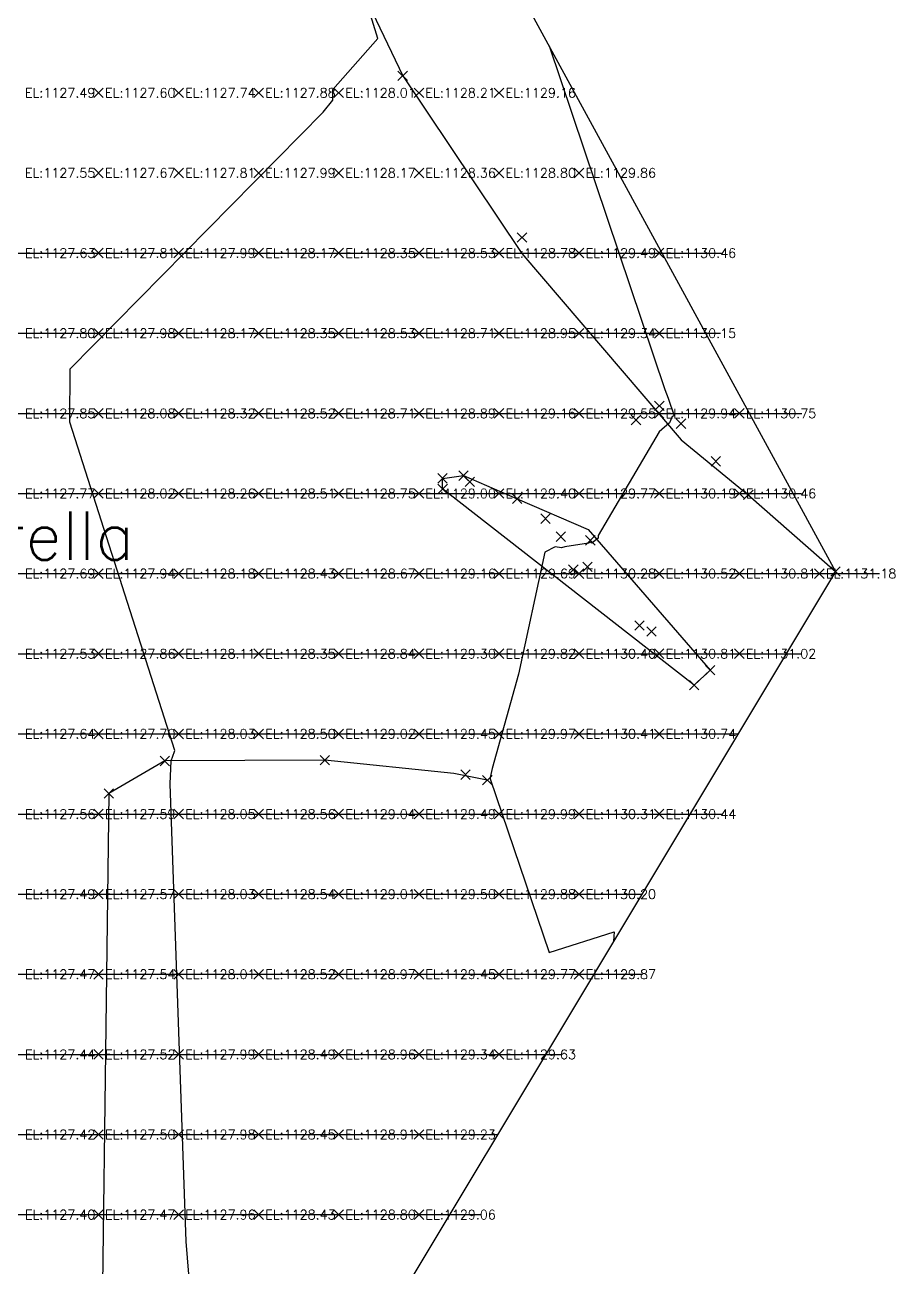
# Model space of a CAD drawing. Header units: metres. Extents: x -212 to 353974, y -37 to 356021.
# Drawn here: x 353818.41 to 353851, y 355941.08 to 355987.59 of the extents above; entities that cross this region are included whole.
import ezdxf
from ezdxf import colors
from ezdxf.entities.mleader import LeaderData, LeaderLine
from ezdxf.math import Vec2, Vec3

# ---------------------------------------------------------------- set-up
doc = ezdxf.new("R2010")
doc.units = ezdxf.units.M
for name, color, linetype in [('C-TINN-BNDY', 110, 'Continuous'), ('C-TOPO-MAJR', 9, 'Continuous'), ('C-TOPO-MINR', 8, 'Continuous'), ('C-TOPO-TEXT', 7, 'Continuous'), ('Survey.td2', 7, 'Continuous'), ('V-NODE', 1, 'Continuous')]:
    doc.layers.add(name, color=color, linetype=linetype)
doc.styles.get("Standard").update_dxf_attribs({"font": 'simplex.shx'})

# ---------------------------------------------------------------- blocks, each defined once
blk = doc.blocks.new('*U1')
at = {"color": 0, "linetype": 'ByBlock', "lineweight": -2, "transparency": 16777216}
for p, q in [((-0.71, -0.71), (0.71, 0.71)), ((-0.71, 0.71), (0.71, -0.71))]:
    blk.add_line(p, q, dxfattribs=at)
blk = doc.blocks.new('*U80', base_point=(353821.5507, 355958.8195, 1127.6054))
at = {"layer": 'V-NODE', "lineweight": -2, "xscale": 0.25, "yscale": 0.25, "zscale": 0.25}
blk.add_blockref('*U1', (353821.5507, 355958.8195, 1127.6054), dxfattribs=at)
blk = doc.blocks.new('*U81', base_point=(353823.6517, 355960.0365, 1127.9591))
at = {"layer": 'V-NODE', "lineweight": -2, "xscale": 0.25, "yscale": 0.25, "zscale": 0.25}
blk.add_blockref('*U1', (353823.6517, 355960.0365, 1127.9591), dxfattribs=at)
blk = doc.blocks.new('*U82', base_point=(353829.6462, 355960.0625, 1128.9921))
at = {"layer": 'V-NODE', "lineweight": -2, "xscale": 0.25, "yscale": 0.25, "zscale": 0.25}
blk.add_blockref('*U1', (353829.6462, 355960.0625, 1128.9921), dxfattribs=at)
blk = doc.blocks.new('*U83', base_point=(353834.915, 355959.5247, 1129.7697))
at = {"layer": 'V-NODE', "lineweight": -2, "xscale": 0.25, "yscale": 0.25, "zscale": 0.25}
blk.add_blockref('*U1', (353834.915, 355959.5247, 1129.7697), dxfattribs=at)
blk = doc.blocks.new('*U84', base_point=(353835.7277, 355959.3148, 1129.9861))
at = {"layer": 'V-NODE', "lineweight": -2, "xscale": 0.25, "yscale": 0.25, "zscale": 0.25}
blk.add_blockref('*U1', (353835.7277, 355959.3148, 1129.9861), dxfattribs=at)
blk = doc.blocks.new('*U85', base_point=(353843.476, 355962.872, 1130.947))
at = {"layer": 'V-NODE', "lineweight": -2, "xscale": 0.25, "yscale": 0.25, "zscale": 0.25}
blk.add_blockref('*U1', (353843.476, 355962.872, 1130.947), dxfattribs=at)
blk = doc.blocks.new('*U86', base_point=(353844.0718, 355963.4343, 1131.1225))
at = {"layer": 'V-NODE', "lineweight": -2, "xscale": 0.25, "yscale": 0.25, "zscale": 0.25}
blk.add_blockref('*U1', (353844.0718, 355963.4343, 1131.1225), dxfattribs=at)
blk = doc.blocks.new('*U87', base_point=(353841.8761, 355964.882, 1130.602))
at = {"layer": 'V-NODE', "lineweight": -2, "xscale": 0.25, "yscale": 0.25, "zscale": 0.25}
blk.add_blockref('*U1', (353841.8761, 355964.882, 1130.602), dxfattribs=at)
blk = doc.blocks.new('*U88', base_point=(353841.4317, 355965.1086, 1130.7442))
at = {"layer": 'V-NODE', "lineweight": -2, "xscale": 0.25, "yscale": 0.25, "zscale": 0.25}
blk.add_blockref('*U1', (353841.4317, 355965.1086, 1130.7442), dxfattribs=at)
blk = doc.blocks.new('*U89', base_point=(353848.7661, 355967.131, 1131.2412))
at = {"layer": 'V-NODE', "lineweight": -2, "xscale": 0.25, "yscale": 0.25, "zscale": 0.25}
blk.add_blockref('*U1', (353848.7661, 355967.131, 1131.2412), dxfattribs=at)
blk = doc.blocks.new('*U90', base_point=(353845.5029, 355969.9992, 1130.4897))
at = {"layer": 'V-NODE', "lineweight": -2, "xscale": 0.25, "yscale": 0.25, "zscale": 0.25}
blk.add_blockref('*U1', (353845.5029, 355969.9992, 1130.4897), dxfattribs=at)
blk = doc.blocks.new('*U91', base_point=(353844.2884, 355971.2525, 1130.3791))
at = {"layer": 'V-NODE', "lineweight": -2, "xscale": 0.25, "yscale": 0.25, "zscale": 0.25}
blk.add_blockref('*U1', (353844.2884, 355971.2525, 1130.3791), dxfattribs=at)
blk = doc.blocks.new('*U92', base_point=(353842.9834, 355972.6624, 1130.0531))
at = {"layer": 'V-NODE', "lineweight": -2, "xscale": 0.25, "yscale": 0.25, "zscale": 0.25}
blk.add_blockref('*U1', (353842.9834, 355972.6624, 1130.0531), dxfattribs=at)
blk = doc.blocks.new('*U93', base_point=(353842.1727, 355973.3282, 1129.923))
at = {"layer": 'V-NODE', "lineweight": -2, "xscale": 0.25, "yscale": 0.25, "zscale": 0.25}
blk.add_blockref('*U1', (353842.1727, 355973.3282, 1129.923), dxfattribs=at)
blk = doc.blocks.new('*U94', base_point=(353839.5846, 355968.2942, 1129.9743))
at = {"layer": 'V-NODE', "lineweight": -2, "xscale": 0.25, "yscale": 0.25, "zscale": 0.25}
blk.add_blockref('*U1', (353839.5846, 355968.2942, 1129.9743), dxfattribs=at)
blk = doc.blocks.new('*U95', base_point=(353839.4774, 355967.3058, 1130.3395))
at = {"layer": 'V-NODE', "lineweight": -2, "xscale": 0.25, "yscale": 0.25, "zscale": 0.25}
blk.add_blockref('*U1', (353839.4774, 355967.3058, 1130.3395), dxfattribs=at)
blk = doc.blocks.new('*U96', base_point=(353838.9516, 355967.1992, 1130.2398))
at = {"layer": 'V-NODE', "lineweight": -2, "xscale": 0.25, "yscale": 0.25, "zscale": 0.25}
blk.add_blockref('*U1', (353838.9516, 355967.1992, 1130.2398), dxfattribs=at)
blk = doc.blocks.new('*U97', base_point=(353838.4792, 355968.4349, 1129.8908))
at = {"layer": 'V-NODE', "lineweight": -2, "xscale": 0.25, "yscale": 0.25, "zscale": 0.25}
blk.add_blockref('*U1', (353838.4792, 355968.4349, 1129.8908), dxfattribs=at)
blk = doc.blocks.new('*U98', base_point=(353837.9076, 355969.1077, 1129.675))
at = {"layer": 'V-NODE', "lineweight": -2, "xscale": 0.25, "yscale": 0.25, "zscale": 0.25}
blk.add_blockref('*U1', (353837.9076, 355969.1077, 1129.675), dxfattribs=at)
blk = doc.blocks.new('*U99', base_point=(353836.8461, 355969.8521, 1129.4974))
at = {"layer": 'V-NODE', "lineweight": -2, "xscale": 0.25, "yscale": 0.25, "zscale": 0.25}
blk.add_blockref('*U1', (353836.8461, 355969.8521, 1129.4974), dxfattribs=at)
blk = doc.blocks.new('*U100', base_point=(353835.0728, 355970.4875, 1129.2315))
at = {"layer": 'V-NODE', "lineweight": -2, "xscale": 0.25, "yscale": 0.25, "zscale": 0.25}
blk.add_blockref('*U1', (353835.0728, 355970.4875, 1129.2315), dxfattribs=at)
blk = doc.blocks.new('*U101', base_point=(353834.8358, 355970.7178, 1129.1451))
at = {"layer": 'V-NODE', "lineweight": -2, "xscale": 0.25, "yscale": 0.25, "zscale": 0.25}
blk.add_blockref('*U1', (353834.8358, 355970.7178, 1129.1451), dxfattribs=at)
blk = doc.blocks.new('*U102', base_point=(353834.051, 355970.6145, 1129.0848))
at = {"layer": 'V-NODE', "lineweight": -2, "xscale": 0.25, "yscale": 0.25, "zscale": 0.25}
blk.add_blockref('*U1', (353834.051, 355970.6145, 1129.0848), dxfattribs=at)
blk = doc.blocks.new('*U103', base_point=(353834.0548, 355970.2176, 1129.1349))
at = {"layer": 'V-NODE', "lineweight": -2, "xscale": 0.25, "yscale": 0.25, "zscale": 0.25}
blk.add_blockref('*U1', (353834.0548, 355970.2176, 1129.1349), dxfattribs=at)
blk = doc.blocks.new('*U104', base_point=(353841.2954, 355972.8026, 1129.845))
at = {"layer": 'V-NODE', "lineweight": -2, "xscale": 0.25, "yscale": 0.25, "zscale": 0.25}
blk.add_blockref('*U1', (353841.2954, 355972.8026, 1129.845), dxfattribs=at)
blk = doc.blocks.new('*U105', base_point=(353837.0273, 355979.6341, 1128.8137))
at = {"layer": 'V-NODE', "lineweight": -2, "xscale": 0.25, "yscale": 0.25, "zscale": 0.25}
blk.add_blockref('*U1', (353837.0273, 355979.6341, 1128.8137), dxfattribs=at)
blk = doc.blocks.new('*U106', base_point=(353832.5589, 355985.6857, 1128.0988))
at = {"layer": 'V-NODE', "lineweight": -2, "xscale": 0.25, "yscale": 0.25, "zscale": 0.25}
blk.add_blockref('*U1', (353832.5589, 355985.6857, 1128.0988), dxfattribs=at)

msp = doc.modelspace()

# ---------------------------------------------------------------- linework, layer by layer
at = {"color": 7, "true_color": 0xffffff}
for p, q in [((353815.16579, 355979.04908, 1130.52337), (353844.50137, 355979.04908, 1139.32178)), ((353815.16579, 355976.04908, 1130.52337), (353844.46508, 355976.04908, 1139.3109)), ((353815.16579, 355973.04908, 1130.52337), (353847.51346, 355973.04908, 1140.22518)), ((353815.16579, 355970.04908, 1130.52337), (353847.50137, 355970.04908, 1140.22155)), ((353815.16579, 355967.04908, 1130.52337), (353850.4167, 355967.04908, 1141.09592)), ((353815.16579, 355964.04908, 1130.52337), (353847.46508, 355964.04908, 1140.21067)), ((353814.51346, 355961.04908, 1130.32772), (353845.11603, 355961.04908, 1139.50613)), ((353815.16579, 355958.04908, 1130.52337), (353844.52556, 355958.04908, 1139.32904)), ((353815.16579, 355955.04908, 1130.52337), (353841.51512, 355955.04908, 1138.42614)), ((353815.16579, 355952.04908, 1130.52337), (353841.51346, 355952.04908, 1138.42564)), ((353769.73952, 355949.04908, 1116.89899), (353838.51346, 355949.04908, 1137.52587)), ((353815.16579, 355946.04908, 1130.52337), (353836.11376, 355946.04908, 1136.80615)), ((353815.16579, 355943.04908, 1130.52337), (353835.50137, 355943.04908, 1136.62248))]:
    msp.add_line(p, q, dxfattribs=at)
at = {"color": 3}
for points, elevation in [([(353824.7355, 356011.20638), (353825.61979, 356004.38392), (353827.2673, 355996.74843), (353832.55888, 355985.68572), (353837.02728, 355979.03411), (353842.98343, 355972.06235), (353845.50286, 355969.99918), (353848.76607, 355967.13101)], 1128.4607), ([(353835.72767, 355959.31477), (353834.47161, 355959.57153), (353829.64615, 355960.06245), (353823.65174, 355960.03649), (353821.55071, 355958.81946), (353821.18662, 355930.73622), (353823.14157, 355925.41547), (353822.562, 355923.46849), (353819.2654, 355908.4098), (353816.35779, 355900.54015), (353811.20504, 355901.07454), (353810.1026, 355899.83432), (353803.2102, 355900.12426), (353796.55144, 355900.08337), (353783.27386, 355900.81206), (353775.85294, 355902.57842), (353763.28677, 355908.68238), (353757.37136, 355911.90937), (353746.69577, 355914.69832), (353738.31147, 355915.37229), (353729.94996, 355915.46002), (353712.56222, 355912.75826)], 1129.9861)]:
    msp.add_lwpolyline(points, dxfattribs=dict(at, elevation=elevation))
at = {"color": 3, "elevation": 1130.9467}
msp.add_lwpolyline([(353843.47604, 355962.87205), (353834.05475, 355970.21764), (353834.05103, 355970.61449), (353834.83582, 355970.71775), (353836.84609, 355969.85209), (353839.50893, 355968.70542), (353844.07182, 355963.43427)], close=True, dxfattribs=at)
at = {"layer": 'C-TINN-BNDY', "color": 110, "linetype": 'Continuous', "lineweight": -3, "flags": 128}
msp.add_lwpolyline([(353775.21, 355901.71), (353712.5622, 355912.7583), (353711.1267, 355918.6975), (353708.5155, 355980.861), (353708.0881, 355987.489), (353740.9282, 356014.2822), (353747.106, 356021.1524), (353750.817, 356021.2633), (353812.9376, 356012.1745), (353824.7355, 356011.2064), (353848.7661, 355967.131), (353822.562, 355923.4685), (353819.2654, 355908.4098), (353816.3578, 355900.5401), (353810.1026, 355899.8343), (353796.5514, 355900.0834), (353789.7496, 355900.5389), (353783.2739, 355900.8121), (353775.21, 355901.71)], close=True, dxfattribs=at)
at = {"layer": 'C-TOPO-MAJR', "color": 9, "linetype": 'Continuous', "lineweight": -3, "elevation": 1130, "flags": 128}
msp.add_lwpolyline([(353838.03897, 355986.80602), (353842.37491, 355973.94768), (353842.50264, 355973.61963), (353842.72822, 355972.96109), (353842.65251, 355972.93414), (353842.55268, 355972.69817), (353842.16399, 355972.35275), (353839.88324, 355968.48202), (353839.87971, 355968.37922), (353839.64626, 355968.18786), (353839.57706, 355968.22464), (353839.52333, 355968.18821), (353838.62701, 355968.04826), (353838.50834, 355968.0095), (353838.27151, 355968.0561), (353837.88883, 355967.85429), (353836.89251, 355963.28441), (353835.90433, 355959.74678), (353835.83228, 355959.42103), (353835.83982, 355959.36627), (353838.04198, 355952.86238), (353840.47725, 355953.63714), (353840.45503, 355953.28271)], dxfattribs=at)
at = {"layer": 'C-TOPO-MINR', "color": 8, "linetype": 'Continuous', "lineweight": -3, "elevation": 1128, "flags": 128}
msp.add_lwpolyline([(353824.76029, 355938.23023), (353824.44912, 355942.04614), (353823.85436, 355959.17321), (353823.88904, 355960.03753), (353824.01357, 355960.39065), (353824.02954, 355960.42083), (353820.08975, 355972.72041), (353820.10719, 355974.71735), (353829.57906, 355984.32498), (353829.94622, 355984.77909), (353829.94522, 355985.17381), (353831.63069, 355987.08839), (353831.15085, 355988.6294), (353831.05065, 355988.97183), (353828.75433, 355995.93754), (353826.65719, 356002.13316), (353825.39703, 356006.22196), (353823.44618, 356007.44195), (353823.29687, 356008.75733), (353818.90489, 356011.68484)], dxfattribs=at)
at = {"layer": 'C-TOPO-TEXT', "color": 6, "linetype": 'Continuous', "lineweight": -3}
for p, q in [((353820.98618, 355984.86947, 1127.604), (353821.34539, 355985.22868, 1127.604)), ((353820.98618, 355985.22868, 1127.604), (353821.34539, 355984.86947, 1127.604)), ((353823.98618, 355984.86947, 1127.74103), (353824.34539, 355985.22868, 1127.74103)), ((353823.98618, 355985.22868, 1127.74103), (353824.34539, 355984.86947, 1127.74103)), ((353826.98618, 355984.86947, 1127.87806), (353827.34539, 355985.22868, 1127.87806)), ((353826.98618, 355985.22868, 1127.87806), (353827.34539, 355984.86947, 1127.87806)), ((353829.98618, 355984.86947, 1128.00832), (353830.34539, 355985.22868, 1128.00832)), ((353829.98618, 355985.22868, 1128.00832), (353830.34539, 355984.86947, 1128.00832)), ((353832.98618, 355984.86947, 1128.21442), (353833.34539, 355985.22868, 1128.21442)), ((353832.98618, 355985.22868, 1128.21442), (353833.34539, 355984.86947, 1128.21442)), ((353835.98618, 355984.86947, 1129.15877), (353836.34539, 355985.22868, 1129.15877)), ((353835.98618, 355985.22868, 1129.15877), (353836.34539, 355984.86947, 1129.15877)), ((353820.98618, 355981.86947, 1127.66799), (353821.34539, 355982.22868, 1127.66799)), ((353820.98618, 355982.22868, 1127.66799), (353821.34539, 355981.86947, 1127.66799)), ((353823.98618, 355981.86947, 1127.81219), (353824.34539, 355982.22868, 1127.81219)), ((353823.98618, 355982.22868, 1127.81219), (353824.34539, 355981.86947, 1127.81219)), ((353826.98618, 355981.86947, 1127.98978), (353827.34539, 355982.22868, 1127.98978)), ((353826.98618, 355982.22868, 1127.98978), (353827.34539, 355981.86947, 1127.98978)), ((353829.98618, 355981.86947, 1128.17069), (353830.34539, 355982.22868, 1128.17069)), ((353829.98618, 355982.22868, 1128.17069), (353830.34539, 355981.86947, 1128.17069)), ((353832.98618, 355981.86947, 1128.35707), (353833.34539, 355982.22868, 1128.35707)), ((353832.98618, 355982.22868, 1128.35707), (353833.34539, 355981.86947, 1128.35707)), ((353835.98618, 355981.86947, 1128.8018), (353836.34539, 355982.22868, 1128.8018)), ((353835.98618, 355982.22868, 1128.8018), (353836.34539, 355981.86947, 1128.8018)), ((353838.98618, 355981.86947, 1129.85525), (353839.34539, 355982.22868, 1129.85525)), ((353838.98618, 355982.22868, 1129.85525), (353839.34539, 355981.86947, 1129.85525)), ((353820.98618, 355978.86947, 1127.80631), (353821.34539, 355979.22868, 1127.80631)), ((353820.98618, 355979.22868, 1127.80631), (353821.34539, 355978.86947, 1127.80631)), ((353823.98618, 355978.86947, 1127.98722), (353824.34539, 355979.22868, 1127.98722)), ((353823.98618, 355979.22868, 1127.98722), (353824.34539, 355978.86947, 1127.98722)), ((353826.98618, 355978.86947, 1128.16813), (353827.34539, 355979.22868, 1128.16813)), ((353826.98618, 355979.22868, 1128.16813), (353827.34539, 355978.86947, 1128.16813)), ((353829.98618, 355978.86947, 1128.34905), (353830.34539, 355979.22868, 1128.34905)), ((353829.98618, 355979.22868, 1128.34905), (353830.34539, 355978.86947, 1128.34905)), ((353832.98618, 355978.86947, 1128.52996), (353833.34539, 355979.22868, 1128.52996)), ((353832.98618, 355979.22868, 1128.52996), (353833.34539, 355978.86947, 1128.52996)), ((353835.98618, 355978.86947, 1128.77617), (353836.34539, 355979.22868, 1128.77617)), ((353835.98618, 355979.22868, 1128.77617), (353836.34539, 355978.86947, 1128.77617)), ((353838.98618, 355978.86947, 1129.48694), (353839.34539, 355979.22868, 1129.48694)), ((353838.98618, 355979.22868, 1129.48694), (353839.34539, 355978.86947, 1129.48694)), ((353841.98618, 355978.86947, 1130.45829), (353842.34539, 355979.22868, 1130.45829)), ((353841.98618, 355979.22868, 1130.45829), (353842.34539, 355978.86947, 1130.45829)), ((353820.98618, 355975.86947, 1127.98466), (353821.34539, 355976.22868, 1127.98466)), ((353820.98618, 355976.22868, 1127.98466), (353821.34539, 355975.86947, 1127.98466)), ((353823.98618, 355975.86947, 1128.16558), (353824.34539, 355976.22868, 1128.16558)), ((353823.98618, 355976.22868, 1128.16558), (353824.34539, 355975.86947, 1128.16558)), ((353826.98618, 355975.86947, 1128.34649), (353827.34539, 355976.22868, 1128.34649)), ((353826.98618, 355976.22868, 1128.34649), (353827.34539, 355975.86947, 1128.34649)), ((353829.98618, 355975.86947, 1128.5274), (353830.34539, 355976.22868, 1128.5274)), ((353829.98618, 355976.22868, 1128.5274), (353830.34539, 355975.86947, 1128.5274)), ((353832.98618, 355975.86947, 1128.70832), (353833.34539, 355976.22868, 1128.70832)), ((353832.98618, 355976.22868, 1128.70832), (353833.34539, 355975.86947, 1128.70832)), ((353835.98618, 355975.86947, 1128.94951), (353836.34539, 355976.22868, 1128.94951)), ((353835.98618, 355976.22868, 1128.94951), (353836.34539, 355975.86947, 1128.94951)), ((353838.98618, 355975.86947, 1129.34166), (353839.34539, 355976.22868, 1129.34166)), ((353838.98618, 355976.22868, 1129.34166), (353839.34539, 355975.86947, 1129.34166)), ((353841.98618, 355975.86947, 1130.15149), (353842.34539, 355976.22868, 1130.15149)), ((353841.98618, 355976.22868, 1130.15149), (353842.34539, 355975.86947, 1130.15149)), ((353820.98618, 355972.86947, 1128.08328), (353821.34539, 355973.22868, 1128.08328)), ((353820.98618, 355973.22868, 1128.08328), (353821.34539, 355972.86947, 1128.08328)), ((353823.98618, 355972.86947, 1128.31607), (353824.34539, 355973.22868, 1128.31607)), ((353823.98618, 355973.22868, 1128.31607), (353824.34539, 355972.86947, 1128.31607)), ((353826.98618, 355972.86947, 1128.52485), (353827.34539, 355973.22868, 1128.52485)), ((353826.98618, 355973.22868, 1128.52485), (353827.34539, 355972.86947, 1128.52485)), ((353829.98618, 355972.86947, 1128.70576), (353830.34539, 355973.22868, 1128.70576)), ((353829.98618, 355973.22868, 1128.70576), (353830.34539, 355972.86947, 1128.70576)), ((353832.98618, 355972.86947, 1128.88668), (353833.34539, 355973.22868, 1128.88668)), ((353832.98618, 355973.22868, 1128.88668), (353833.34539, 355972.86947, 1128.88668)), ((353835.98618, 355972.86947, 1129.1574), (353836.34539, 355973.22868, 1129.1574)), ((353835.98618, 355973.22868, 1129.1574), (353836.34539, 355972.86947, 1129.1574)), ((353838.98618, 355972.86947, 1129.54955), (353839.34539, 355973.22868, 1129.54955)), ((353838.98618, 355973.22868, 1129.54955), (353839.34539, 355972.86947, 1129.54955)), ((353841.98618, 355972.86947, 1129.93624), (353842.34539, 355973.22868, 1129.93624)), ((353841.98618, 355973.22868, 1129.93624), (353842.34539, 355972.86947, 1129.93624)), ((353844.98618, 355972.86947, 1130.75453), (353845.34539, 355973.22868, 1130.75453)), ((353844.98618, 355973.22868, 1130.75453), (353845.34539, 355972.86947, 1130.75453)), ((353820.98618, 355969.86947, 1128.01799), (353821.34539, 355970.22868, 1128.01799)), ((353820.98618, 355970.22868, 1128.01799), (353821.34539, 355969.86947, 1128.01799)), ((353823.98618, 355969.86947, 1128.26293), (353824.34539, 355970.22868, 1128.26293)), ((353823.98618, 355970.22868, 1128.26293), (353824.34539, 355969.86947, 1128.26293)), ((353826.98618, 355969.86947, 1128.50787), (353827.34539, 355970.22868, 1128.50787)), ((353826.98618, 355970.22868, 1128.50787), (353827.34539, 355969.86947, 1128.50787)), ((353829.98618, 355969.86947, 1128.7528), (353830.34539, 355970.22868, 1128.7528)), ((353829.98618, 355970.22868, 1128.7528), (353830.34539, 355969.86947, 1128.7528)), ((353832.98618, 355969.86947, 1128.99774), (353833.34539, 355970.22868, 1128.99774)), ((353832.98618, 355970.22868, 1128.99774), (353833.34539, 355969.86947, 1128.99774)), ((353835.98618, 355969.86947, 1129.39952), (353836.34539, 355970.22868, 1129.39952)), ((353835.98618, 355970.22868, 1129.39952), (353836.34539, 355969.86947, 1129.39952)), ((353838.98618, 355969.86947, 1129.77322), (353839.34539, 355970.22868, 1129.77322)), ((353838.98618, 355970.22868, 1129.77322), (353839.34539, 355969.86947, 1129.77322)), ((353841.98618, 355969.86947, 1130.18584), (353842.34539, 355970.22868, 1130.18584)), ((353841.98618, 355970.22868, 1130.18584), (353842.34539, 355969.86947, 1130.18584)), ((353844.98618, 355969.86947, 1130.4599), (353845.34539, 355970.22868, 1130.4599)), ((353844.98618, 355970.22868, 1130.4599), (353845.34539, 355969.86947, 1130.4599)), ((353820.98618, 355966.86947, 1127.93953), (353821.34539, 355967.22868, 1127.93953)), ((353820.98618, 355967.22868, 1127.93953), (353821.34539, 355966.86947, 1127.93953)), ((353823.98618, 355966.86947, 1128.18447), (353824.34539, 355967.22868, 1128.18447)), ((353823.98618, 355967.22868, 1128.18447), (353824.34539, 355966.86947, 1128.18447)), ((353826.98618, 355966.86947, 1128.42941), (353827.34539, 355967.22868, 1128.42941)), ((353826.98618, 355967.22868, 1128.42941), (353827.34539, 355966.86947, 1128.42941)), ((353829.98618, 355966.86947, 1128.67434), (353830.34539, 355967.22868, 1128.67434)), ((353829.98618, 355967.22868, 1128.67434), (353830.34539, 355966.86947, 1128.67434)), ((353832.98618, 355966.86947, 1129.15977), (353833.34539, 355967.22868, 1129.15977)), ((353832.98618, 355967.22868, 1129.15977), (353833.34539, 355966.86947, 1129.15977)), ((353835.98618, 355966.86947, 1129.69219), (353836.34539, 355967.22868, 1129.69219)), ((353835.98618, 355967.22868, 1129.69219), (353836.34539, 355966.86947, 1129.69219)), ((353838.98618, 355966.86947, 1130.28296), (353839.34539, 355967.22868, 1130.28296)), ((353838.98618, 355967.22868, 1130.28296), (353839.34539, 355966.86947, 1130.28296)), ((353841.98618, 355966.86947, 1130.52488), (353842.34539, 355967.22868, 1130.52488)), ((353841.98618, 355967.22868, 1130.52488), (353842.34539, 355966.86947, 1130.52488)), ((353844.98618, 355966.86947, 1130.81145), (353845.34539, 355967.22868, 1130.81145)), ((353844.98618, 355967.22868, 1130.81145), (353845.34539, 355966.86947, 1130.81145)), ((353847.98618, 355966.86947, 1131.17794), (353848.34539, 355967.22868, 1131.17794)), ((353847.98618, 355967.22868, 1131.17794), (353848.34539, 355966.86947, 1131.17794)), ((353820.98618, 355963.86947, 1127.86108), (353821.34539, 355964.22868, 1127.86108)), ((353820.98618, 355964.22868, 1127.86108), (353821.34539, 355963.86947, 1127.86108)), ((353823.98618, 355963.86947, 1128.10601), (353824.34539, 355964.22868, 1128.10601)), ((353823.98618, 355964.22868, 1128.10601), (353824.34539, 355963.86947, 1128.10601)), ((353826.98618, 355963.86947, 1128.35095), (353827.34539, 355964.22868, 1128.35095)), ((353826.98618, 355964.22868, 1128.35095), (353827.34539, 355963.86947, 1128.35095)), ((353829.98618, 355963.86947, 1128.83914), (353830.34539, 355964.22868, 1128.83914)), ((353829.98618, 355964.22868, 1128.83914), (353830.34539, 355963.86947, 1128.83914)), ((353832.98618, 355963.86947, 1129.30343), (353833.34539, 355964.22868, 1129.30343)), ((353832.98618, 355964.22868, 1129.30343), (353833.34539, 355963.86947, 1129.30343)), ((353835.98618, 355963.86947, 1129.82229), (353836.34539, 355964.22868, 1129.82229)), ((353835.98618, 355964.22868, 1129.82229), (353836.34539, 355963.86947, 1129.82229)), ((353838.98618, 355963.86947, 1130.39595), (353839.34539, 355964.22868, 1130.39595)), ((353838.98618, 355964.22868, 1130.39595), (353839.34539, 355963.86947, 1130.39595)), ((353841.98618, 355963.86947, 1130.8128), (353842.34539, 355964.22868, 1130.8128)), ((353841.98618, 355964.22868, 1130.8128), (353842.34539, 355963.86947, 1130.8128)), ((353844.98618, 355963.86947, 1131.01981), (353845.34539, 355964.22868, 1131.01981)), ((353844.98618, 355964.22868, 1131.01981), (353845.34539, 355963.86947, 1131.01981)), ((353820.98618, 355960.86947, 1127.70298), (353821.34539, 355961.22868, 1127.70298)), ((353820.98618, 355961.22868, 1127.70298), (353821.34539, 355960.86947, 1127.70298)), ((353823.98618, 355960.86947, 1128.02755), (353824.34539, 355961.22868, 1128.02755)), ((353823.98618, 355961.22868, 1128.02755), (353824.34539, 355960.86947, 1128.02755)), ((353826.98618, 355960.86947, 1128.50396), (353827.34539, 355961.22868, 1128.50396)), ((353826.98618, 355961.22868, 1128.50396), (353827.34539, 355960.86947, 1128.50396)), ((353829.98618, 355960.86947, 1129.019), (353830.34539, 355961.22868, 1129.019)), ((353829.98618, 355961.22868, 1129.019), (353830.34539, 355960.86947, 1129.019)), ((353832.98618, 355960.86947, 1129.44709), (353833.34539, 355961.22868, 1129.44709)), ((353832.98618, 355961.22868, 1129.44709), (353833.34539, 355960.86947, 1129.44709)), ((353835.98618, 355960.86947, 1129.97459), (353836.34539, 355961.22868, 1129.97459)), ((353835.98618, 355961.22868, 1129.97459), (353836.34539, 355960.86947, 1129.97459)), ((353838.98618, 355960.86947, 1130.41484), (353839.34539, 355961.22868, 1130.41484)), ((353838.98618, 355961.22868, 1130.41484), (353839.34539, 355960.86947, 1130.41484)), ((353841.98618, 355960.86947, 1130.73989), (353842.34539, 355961.22868, 1130.73989)), ((353841.98618, 355961.22868, 1130.73989), (353842.34539, 355960.86947, 1130.73989)), ((353820.98618, 355957.86947, 1127.58978), (353821.34539, 355958.22868, 1127.58978)), ((353820.98618, 355958.22868, 1127.58978), (353821.34539, 355957.86947, 1127.58978)), ((353823.98618, 355957.86947, 1128.04641), (353824.34539, 355958.22868, 1128.04641)), ((353823.98618, 355958.22868, 1128.04641), (353824.34539, 355957.86947, 1128.04641)), ((353826.98618, 355957.86947, 1128.55756), (353827.34539, 355958.22868, 1128.55756)), ((353826.98618, 355958.22868, 1128.55756), (353827.34539, 355957.86947, 1128.55756)), ((353829.98618, 355957.86947, 1129.04499), (353830.34539, 355958.22868, 1129.04499)), ((353829.98618, 355958.22868, 1129.04499), (353830.34539, 355957.86947, 1129.04499)), ((353832.98618, 355957.86947, 1129.49147), (353833.34539, 355958.22868, 1129.49147)), ((353832.98618, 355958.22868, 1129.49147), (353833.34539, 355957.86947, 1129.49147)), ((353835.98618, 355957.86947, 1129.98712), (353836.34539, 355958.22868, 1129.98712)), ((353835.98618, 355958.22868, 1129.98712), (353836.34539, 355957.86947, 1129.98712)), ((353838.98618, 355957.86947, 1130.30901), (353839.34539, 355958.22868, 1130.30901)), ((353838.98618, 355958.22868, 1130.30901), (353839.34539, 355957.86947, 1130.30901)), ((353841.98618, 355957.86947, 1130.44298), (353842.34539, 355958.22868, 1130.44298)), ((353841.98618, 355958.22868, 1130.44298), (353842.34539, 355957.86947, 1130.44298)), ((353820.98618, 355954.86947, 1127.56638), (353821.34539, 355955.22868, 1127.56638)), ((353820.98618, 355955.22868, 1127.56638), (353821.34539, 355954.86947, 1127.56638)), ((353823.98618, 355954.86947, 1128.02866), (353824.34539, 355955.22868, 1128.02866)), ((353823.98618, 355955.22868, 1128.02866), (353824.34539, 355954.86947, 1128.02866)), ((353826.98618, 355954.86947, 1128.53981), (353827.34539, 355955.22868, 1128.53981)), ((353826.98618, 355955.22868, 1128.53981), (353827.34539, 355954.86947, 1128.53981)), ((353829.98618, 355954.86947, 1129.00858), (353830.34539, 355955.22868, 1129.00858)), ((353829.98618, 355955.22868, 1129.00858), (353830.34539, 355954.86947, 1129.00858)), ((353832.98618, 355954.86947, 1129.4964), (353833.34539, 355955.22868, 1129.4964)), ((353832.98618, 355955.22868, 1129.4964), (353833.34539, 355954.86947, 1129.4964)), ((353835.98618, 355954.86947, 1129.87813), (353836.34539, 355955.22868, 1129.87813)), ((353835.98618, 355955.22868, 1129.87813), (353836.34539, 355954.86947, 1129.87813)), ((353838.98618, 355954.86947, 1130.20002), (353839.34539, 355955.22868, 1130.20002)), ((353838.98618, 355955.22868, 1130.20002), (353839.34539, 355954.86947, 1130.20002)), ((353820.98618, 355951.86947, 1127.54297), (353821.34539, 355952.22868, 1127.54297)), ((353820.98618, 355952.22868, 1127.54297), (353821.34539, 355951.86947, 1127.54297)), ((353823.98618, 355951.86947, 1128.01091), (353824.34539, 355952.22868, 1128.01091)), ((353823.98618, 355952.22868, 1128.01091), (353824.34539, 355951.86947, 1128.01091)), ((353826.98618, 355951.86947, 1128.52206), (353827.34539, 355952.22868, 1128.52206)), ((353826.98618, 355952.22868, 1128.52206), (353827.34539, 355951.86947, 1128.52206)), ((353829.98618, 355951.86947, 1128.97218), (353830.34539, 355952.22868, 1128.97218)), ((353829.98618, 355952.22868, 1128.97218), (353830.34539, 355951.86947, 1128.97218)), ((353832.98618, 355951.86947, 1129.44725), (353833.34539, 355952.22868, 1129.44725)), ((353832.98618, 355952.22868, 1129.44725), (353833.34539, 355951.86947, 1129.44725)), ((353835.98618, 355951.86947, 1129.76914), (353836.34539, 355952.22868, 1129.76914)), ((353835.98618, 355952.22868, 1129.76914), (353836.34539, 355951.86947, 1129.76914)), ((353838.98618, 355951.86947, 1129.86615), (353839.34539, 355952.22868, 1129.86615)), ((353838.98618, 355952.22868, 1129.86615), (353839.34539, 355951.86947, 1129.86615)), ((353820.98618, 355948.86947, 1127.51956), (353821.34539, 355949.22868, 1127.51956)), ((353820.98618, 355949.22868, 1127.51956), (353821.34539, 355948.86947, 1127.51956)), ((353823.98618, 355948.86947, 1127.99316), (353824.34539, 355949.22868, 1127.99316)), ((353823.98618, 355949.22868, 1127.99316), (353824.34539, 355948.86947, 1127.99316)), ((353826.98618, 355948.86947, 1128.48929), (353827.34539, 355949.22868, 1128.48929)), ((353826.98618, 355949.22868, 1128.48929), (353827.34539, 355948.86947, 1128.48929)), ((353829.98618, 355948.86947, 1128.96221), (353830.34539, 355949.22868, 1128.96221)), ((353829.98618, 355949.22868, 1128.96221), (353830.34539, 355948.86947, 1128.96221)), ((353832.98618, 355948.86947, 1129.33826), (353833.34539, 355949.22868, 1129.33826)), ((353832.98618, 355949.22868, 1129.33826), (353833.34539, 355948.86947, 1129.33826)), ((353835.98618, 355948.86947, 1129.63229), (353836.34539, 355949.22868, 1129.63229)), ((353835.98618, 355949.22868, 1129.63229), (353836.34539, 355948.86947, 1129.63229)), ((353820.98618, 355945.86947, 1127.49616), (353821.34539, 355946.22868, 1127.49616)), ((353820.98618, 355946.22868, 1127.49616), (353821.34539, 355945.86947, 1127.49616)), ((353823.98618, 355945.86947, 1127.97541), (353824.34539, 355946.22868, 1127.97541)), ((353823.98618, 355946.22868, 1127.97541), (353824.34539, 355945.86947, 1127.97541)), ((353826.98618, 355945.86947, 1128.45289), (353827.34539, 355946.22868, 1128.45289)), ((353826.98618, 355946.22868, 1128.45289), (353827.34539, 355945.86947, 1128.45289)), ((353829.98618, 355945.86947, 1128.90569), (353830.34539, 355946.22868, 1128.90569)), ((353829.98618, 355946.22868, 1128.90569), (353830.34539, 355945.86947, 1128.90569)), ((353832.98618, 355945.86947, 1129.22928), (353833.34539, 355946.22868, 1129.22928)), ((353832.98618, 355946.22868, 1129.22928), (353833.34539, 355945.86947, 1129.22928)), ((353820.98618, 355942.86947, 1127.47275), (353821.34539, 355943.22868, 1127.47275)), ((353820.98618, 355943.22868, 1127.47275), (353821.34539, 355942.86947, 1127.47275)), ((353823.98618, 355942.86947, 1127.95766), (353824.34539, 355943.22868, 1127.95766)), ((353823.98618, 355943.22868, 1127.95766), (353824.34539, 355942.86947, 1127.95766)), ((353826.98618, 355942.86947, 1128.42802), (353827.34539, 355943.22868, 1128.42802)), ((353826.98618, 355943.22868, 1128.42802), (353827.34539, 355942.86947, 1128.42802)), ((353829.98618, 355942.86947, 1128.7984), (353830.34539, 355943.22868, 1128.7984)), ((353829.98618, 355943.22868, 1128.7984), (353830.34539, 355942.86947, 1128.7984)), ((353832.98618, 355942.86947, 1129.05545), (353833.34539, 355943.22868, 1129.05545)), ((353832.98618, 355943.22868, 1129.05545), (353833.34539, 355942.86947, 1129.05545))]:
    msp.add_line(p, q, dxfattribs=at)
at = {"layer": 'Survey.td2'}
for p in [(353832.55888, 355985.68572, 1128.0988), (353837.02728, 355979.63411, 1128.8137), (353842.17274, 355973.32825, 1129.923), (353841.29542, 355972.80256, 1129.845), (353842.98343, 355972.66235, 1130.0531), (353844.28842, 355971.25252, 1130.3791), (353834.05103, 355970.61449, 1129.0848), (353834.83582, 355970.71775, 1129.1451), (353835.07285, 355970.48746, 1129.2315), (353834.05475, 355970.21764, 1129.1349), (353845.50286, 355969.99918, 1130.4897), (353836.84609, 355969.85209, 1129.4974), (353837.90762, 355969.10772, 1129.675), (353838.4792, 355968.43491, 1129.8908), (353839.58457, 355968.29423, 1129.9743), (353838.95162, 355967.19923, 1130.2398), (353839.47739, 355967.30582, 1130.3395), (353848.76607, 355967.13101, 1131.2412), (353841.43173, 355965.10865, 1130.7442), (353841.87605, 355964.88198, 1130.602), (353844.07182, 355963.43427, 1131.1225), (353843.47604, 355962.87205, 1130.9467), (353823.65174, 355960.03649, 1127.9591), (353829.64615, 355960.06245, 1128.9921), (353834.91498, 355959.52473, 1129.7697), (353835.72767, 355959.31477, 1129.9861), (353821.55071, 355958.81946, 1127.6054)]:
    msp.add_point(p, dxfattribs=at)

# ---------------------------------------------------------------- block references
at = {"layer": 'V-NODE'}
for name, p in [('*U106', (353832.5589, 355985.6857, 1128.0988)), ('*U105', (353837.0273, 355979.6341, 1128.8137)), ('*U93', (353842.1727, 355973.3282, 1129.923)), ('*U104', (353841.2954, 355972.8026, 1129.845)), ('*U92', (353842.9834, 355972.6624, 1130.0531)), ('*U91', (353844.2884, 355971.2525, 1130.3791)), ('*U101', (353834.8358, 355970.7178, 1129.1451)), ('*U102', (353834.051, 355970.6145, 1129.0848)), ('*U100', (353835.0728, 355970.4875, 1129.2315)), ('*U103', (353834.0548, 355970.2176, 1129.1349)), ('*U99', (353836.8461, 355969.8521, 1129.4974)), ('*U90', (353845.5029, 355969.9992, 1130.4897)), ('*U98', (353837.9076, 355969.1077, 1129.675)), ('*U97', (353838.4792, 355968.4349, 1129.8908)), ('*U94', (353839.5846, 355968.2942, 1129.9743)), ('*U96', (353838.9516, 355967.1992, 1130.2398)), ('*U95', (353839.4774, 355967.3058, 1130.3395)), ('*U89', (353848.7661, 355967.131, 1131.2412)), ('*U88', (353841.4317, 355965.1086, 1130.7442)), ('*U87', (353841.8761, 355964.882, 1130.602)), ('*U86', (353844.0718, 355963.4343, 1131.1225)), ('*U85', (353843.476, 355962.872, 1130.9467)), ('*U81', (353823.6517, 355960.0365, 1127.9591)), ('*U82', (353829.6462, 355960.0625, 1128.9921)), ('*U83', (353834.915, 355959.5247, 1129.7697)), ('*U84', (353835.7277, 355959.3148, 1129.9861)), ('*U80', (353821.5507, 355958.8195, 1127.6054))]:
    msp.add_blockref(name, p, dxfattribs=at)

# ---------------------------------------------------------------- texts
at = {"layer": 'C-TOPO-TEXT', "color": 7, "linetype": 'Continuous', "lineweight": -3, "char_height": 0.35, "attachment_point": 4}
for s, insert in [('EL:1127.49', (353818.40889, 355985.04908, 1127.48764)), ('EL:1127.60', (353821.40889, 355985.04908, 1127.604)), ('EL:1127.74', (353824.40889, 355985.04908, 1127.74103)), ('EL:1127.88', (353827.40889, 355985.04908, 1127.87806)), ('EL:1128.01', (353830.40889, 355985.04908, 1128.00832)), ('EL:1128.21', (353833.40889, 355985.04908, 1128.21442)), ('EL:1129.16', (353836.40889, 355985.04908, 1129.15877)), ('EL:1127.55', (353818.40889, 355982.04908, 1127.55465)), ('EL:1127.67', (353821.40889, 355982.04908, 1127.66799)), ('EL:1127.81', (353824.40889, 355982.04908, 1127.81219)), ('EL:1127.99', (353827.40889, 355982.04908, 1127.98978)), ('EL:1128.17', (353830.40889, 355982.04908, 1128.17069)), ('EL:1128.36', (353833.40889, 355982.04908, 1128.35707)), ('EL:1128.80', (353836.40889, 355982.04908, 1128.8018)), ('EL:1129.86', (353839.40889, 355982.04908, 1129.85525)), ('EL:1127.63', (353818.40889, 355979.04908, 1127.62539)), ('EL:1127.81', (353821.40889, 355979.04908, 1127.80631)), ('EL:1127.99', (353824.40889, 355979.04908, 1127.98722)), ('EL:1128.17', (353827.40889, 355979.04908, 1128.16813)), ('EL:1128.35', (353830.40889, 355979.04908, 1128.34905)), ('EL:1128.53', (353833.40889, 355979.04908, 1128.52996)), ('EL:1128.78', (353836.40889, 355979.04908, 1128.77617)), ('EL:1129.49', (353839.40889, 355979.04908, 1129.48694)), ('EL:1130.46', (353842.40889, 355979.04908, 1130.45829)), ('EL:1127.80', (353818.40889, 355976.04908, 1127.80375)), ('EL:1127.98', (353821.40889, 355976.04908, 1127.98466)), ('EL:1128.17', (353824.40889, 355976.04908, 1128.16558)), ('EL:1128.35', (353827.40889, 355976.04908, 1128.34649)), ('EL:1128.53', (353830.40889, 355976.04908, 1128.5274)), ('EL:1128.71', (353833.40889, 355976.04908, 1128.70832)), ('EL:1128.95', (353836.40889, 355976.04908, 1128.94951)), ('EL:1129.34', (353839.40889, 355976.04908, 1129.34166)), ('EL:1130.15', (353842.40889, 355976.04908, 1130.15149)), ('EL:1127.85', (353818.40889, 355973.04908, 1127.85048)), ('EL:1128.08', (353821.40889, 355973.04908, 1128.08328)), ('EL:1128.32', (353824.40889, 355973.04908, 1128.31607)), ('EL:1128.52', (353827.40889, 355973.04908, 1128.52485)), ('EL:1128.71', (353830.40889, 355973.04908, 1128.70576)), ('EL:1128.89', (353833.40889, 355973.04908, 1128.88668)), ('EL:1129.16', (353836.40889, 355973.04908, 1129.1574)), ('EL:1129.55', (353839.40889, 355973.04908, 1129.54955)), ('EL:1129.94', (353842.40889, 355973.04908, 1129.93624)), ('EL:1130.75', (353845.40889, 355973.04908, 1130.75453)), ('EL:1127.77', (353818.40889, 355970.04908, 1127.77305)), ('EL:1128.02', (353821.40889, 355970.04908, 1128.01799)), ('EL:1128.26', (353824.40889, 355970.04908, 1128.26293)), ('EL:1128.51', (353827.40889, 355970.04908, 1128.50787)), ('EL:1128.75', (353830.40889, 355970.04908, 1128.7528)), ('EL:1129.00', (353833.40889, 355970.04908, 1128.99774)), ('EL:1129.40', (353836.40889, 355970.04908, 1129.39952)), ('EL:1129.77', (353839.40889, 355970.04908, 1129.77322)), ('EL:1130.19', (353842.40889, 355970.04908, 1130.18584)), ('EL:1130.46', (353845.40889, 355970.04908, 1130.4599)), ('EL:1127.69', (353818.40889, 355967.04908, 1127.6946)), ('EL:1127.94', (353821.40889, 355967.04908, 1127.93953)), ('EL:1128.18', (353824.40889, 355967.04908, 1128.18447)), ('EL:1128.43', (353827.40889, 355967.04908, 1128.42941)), ('EL:1128.67', (353830.40889, 355967.04908, 1128.67434)), ('EL:1129.16', (353833.40889, 355967.04908, 1129.15977)), ('EL:1129.69', (353836.40889, 355967.04908, 1129.69219)), ('EL:1130.28', (353839.40889, 355967.04908, 1130.28296)), ('EL:1130.52', (353842.40889, 355967.04908, 1130.52488)), ('EL:1130.81', (353845.40889, 355967.04908, 1130.81145)), ('EL:1131.18', (353848.40889, 355967.04908, 1131.17794)), ('EL:1127.53', (353818.40889, 355964.04908, 1127.5328)), ('EL:1127.86', (353821.40889, 355964.04908, 1127.86108)), ('EL:1128.11', (353824.40889, 355964.04908, 1128.10601)), ('EL:1128.35', (353827.40889, 355964.04908, 1128.35095)), ('EL:1128.84', (353830.40889, 355964.04908, 1128.83914)), ('EL:1129.30', (353833.40889, 355964.04908, 1129.30343)), ('EL:1129.82', (353836.40889, 355964.04908, 1129.82229)), ('EL:1130.40', (353839.40889, 355964.04908, 1130.39595)), ('EL:1130.81', (353842.40889, 355964.04908, 1130.8128)), ('EL:1131.02', (353845.40889, 355964.04908, 1131.01981)), ('EL:1127.64', (353818.40889, 355961.04908, 1127.63996)), ('EL:1127.70', (353821.40889, 355961.04908, 1127.70298)), ('EL:1128.03', (353824.40889, 355961.04908, 1128.02755)), ('EL:1128.50', (353827.40889, 355961.04908, 1128.50396)), ('EL:1129.02', (353830.40889, 355961.04908, 1129.019)), ('EL:1129.45', (353833.40889, 355961.04908, 1129.44709)), ('EL:1129.97', (353836.40889, 355961.04908, 1129.97459)), ('EL:1130.41', (353839.40889, 355961.04908, 1130.41484)), ('EL:1130.74', (353842.40889, 355961.04908, 1130.73989)), ('EL:1127.56', (353818.40889, 355958.04908, 1127.55845)), ('EL:1127.59', (353821.40889, 355958.04908, 1127.58978)), ('EL:1128.05', (353824.40889, 355958.04908, 1128.04641)), ('EL:1128.56', (353827.40889, 355958.04908, 1128.55756)), ('EL:1129.04', (353830.40889, 355958.04908, 1129.04499)), ('EL:1129.49', (353833.40889, 355958.04908, 1129.49147)), ('EL:1129.99', (353836.40889, 355958.04908, 1129.98712)), ('EL:1130.31', (353839.40889, 355958.04908, 1130.30901)), ('EL:1130.44', (353842.40889, 355958.04908, 1130.44298)), ('EL:1127.49', (353818.40889, 355955.04908, 1127.49346)), ('EL:1127.57', (353821.40889, 355955.04908, 1127.56638)), ('EL:1128.03', (353824.40889, 355955.04908, 1128.02866)), ('EL:1128.54', (353827.40889, 355955.04908, 1128.53981)), ('EL:1129.01', (353830.40889, 355955.04908, 1129.00858)), ('EL:1129.50', (353833.40889, 355955.04908, 1129.4964)), ('EL:1129.88', (353836.40889, 355955.04908, 1129.87813)), ('EL:1130.20', (353839.40889, 355955.04908, 1130.20002)), ('EL:1127.47', (353818.40889, 355952.04908, 1127.46811)), ('EL:1127.54', (353821.40889, 355952.04908, 1127.54297)), ('EL:1128.01', (353824.40889, 355952.04908, 1128.01091)), ('EL:1128.52', (353827.40889, 355952.04908, 1128.52206)), ('EL:1128.97', (353830.40889, 355952.04908, 1128.97218)), ('EL:1129.45', (353833.40889, 355952.04908, 1129.44725)), ('EL:1129.77', (353836.40889, 355952.04908, 1129.76914)), ('EL:1129.87', (353839.40889, 355952.04908, 1129.86615)), ('EL:1127.44', (353818.40889, 355949.04908, 1127.44471)), ('EL:1127.52', (353821.40889, 355949.04908, 1127.51956)), ('EL:1127.99', (353824.40889, 355949.04908, 1127.99316)), ('EL:1128.49', (353827.40889, 355949.04908, 1128.48929)), ('EL:1128.96', (353830.40889, 355949.04908, 1128.96221)), ('EL:1129.34', (353833.40889, 355949.04908, 1129.33826)), ('EL:1129.63', (353836.40889, 355949.04908, 1129.63229)), ('EL:1127.42', (353818.40889, 355946.04908, 1127.4213)), ('EL:1127.50', (353821.40889, 355946.04908, 1127.49616)), ('EL:1127.98', (353824.40889, 355946.04908, 1127.97541)), ('EL:1128.45', (353827.40889, 355946.04908, 1128.45289)), ('EL:1128.91', (353830.40889, 355946.04908, 1128.90569)), ('EL:1129.23', (353833.40889, 355946.04908, 1129.22928)), ('EL:1127.40', (353818.40889, 355943.04908, 1127.39789)), ('EL:1127.47', (353821.40889, 355943.04908, 1127.47275)), ('EL:1127.96', (353824.40889, 355943.04908, 1127.95766)), ('EL:1128.43', (353827.40889, 355943.04908, 1128.42802)), ('EL:1128.80', (353830.40889, 355943.04908, 1128.7984)), ('EL:1129.06', (353833.40889, 355943.04908, 1129.05545))]:
    msp.add_mtext(s, dxfattribs=dict(at, insert=insert))

# ---------------------------------------------------------------- leaders
at = {"color": 5}
ml = msp.add_multileader_mtext('Standard', dxfattribs=at)
ml.set_content('umbrella', color=5)
ml.set_leader_properties()
ml.build(insert=Vec2(0, 0))
ml.multileader.update_dxf_attribs({"text_right_attachment_type": 6, "dogleg_length": 0.36, "arrow_head_size": 1.80276})
ctx = ml.context
ctx.base_point, ctx.char_height, ctx.arrow_head_size, ctx.landing_gap_size, ctx.plane_origin = Vec3(353811.25134, 355968.44992), 1.802759, 1.80276, 0.90138, Vec3(353808.78737, 355968.36787)
ctx.right_attachment = 6
notes = []
notes.append((ctx, [(0, (1, 1, 0), (353811.08909, 355968.44992), (1, 0), 0.16225, [(0, [(353808.78737, 355968.36787)], 0, [])])]))
ctx.mtext.insert, ctx.mtext.flow_direction = Vec3(353812.15272, 355969.36949), 5
for ctx, leaders in notes:
    for number, flags, end, landing, length, lines in leaders:
        leader = LeaderData()
        leader.index, (leader.has_last_leader_line, leader.has_dogleg_vector, leader.attachment_direction) = number, flags
        leader.last_leader_point, leader.dogleg_vector, leader.dogleg_length = Vec3(end), Vec3(landing), length
        for number, points, colour, breaks in lines:
            line = LeaderLine()
            line.index, line.vertices, line.color, line.breaks = number, Vec3.list(points), colors.encode_raw_color(colour), breaks
            leader.lines.append(line)
        ctx.leaders.append(leader)

doc.saveas('drawing.dxf')
